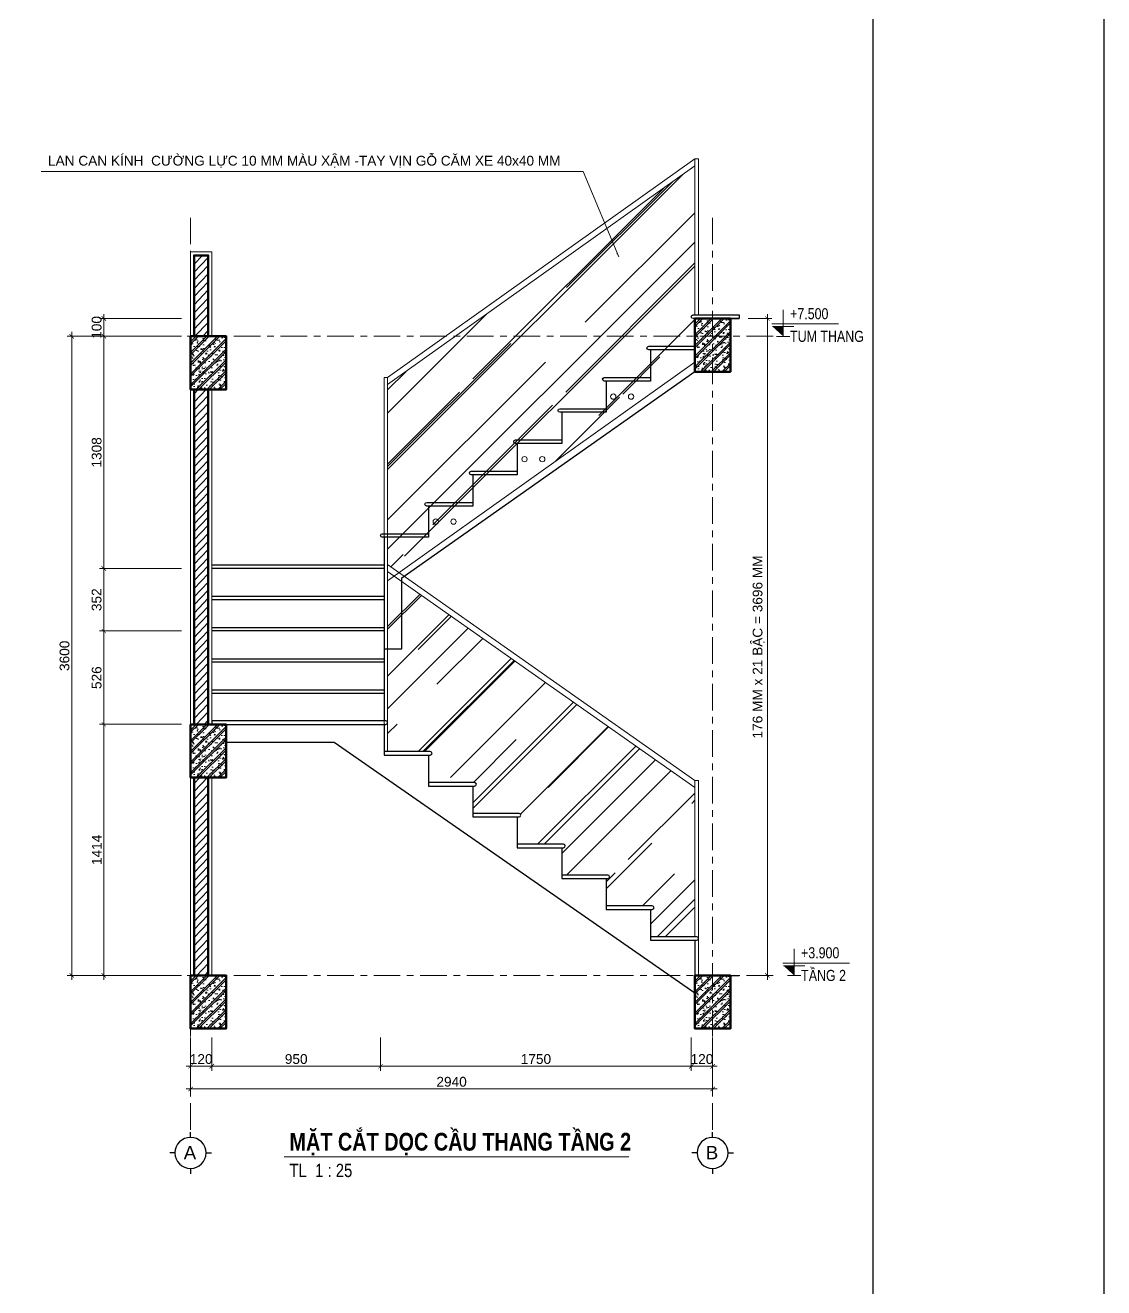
# Model space of a CAD drawing. Header units: millimetres. Extents: x 0 to 84000, y -29700 to 363007.
# Drawn here: x 59707 to 84000, y 119482 to 147928 of the extents above; entities that cross this region are included whole.
import ezdxf

# ---------------------------------------------------------------- set-up
doc = ezdxf.new("R2010")
doc.units = ezdxf.units.MM
doc.linetypes.add('Grid Line', pattern=[10.5, 6, -1.5, 1.5, -1.5])
for name, color, linetype, lineweight in [('- Blur line', 8, 'Continuous', 13), ('- Border', 7, 'Continuous', 25), ('- Color 251', 251, 'Continuous', 13), ('- Column', 1, 'Continuous', 50), ('- Dims', 8, 'Continuous', 13), ('- Hatch', 251, 'Continuous', 13), ('- Note', 9, 'Continuous', 13), ('- Text thin', 3, 'Continuous', 25), ('- Wall', 1, 'Continuous', 50), ('A-FLOR-LEVL', 51, 'Continuous', 13), ('A-GLAZ', 151, 'Continuous', 18), ('G-ANNO-TTLB', 6, 'Continuous', 13), ('S-GRID', 1, 'Continuous', 13), ('S-GRID-IDEN', 1, 'Continuous', 25)]:
    doc.layers.add(name, color=color, linetype=linetype, lineweight=lineweight)
doc.layers.add('G-ANNO-NPLT', color=191, linetype='Continuous', plot=False)
doc.styles.add('Arial', font='arial.ttf')
doc.styles.add('Arial_1', font='arial.ttf', dxfattribs={"width": 0.8, "height": 125})
doc.styles.add('Arial_2', font='arial.ttf', dxfattribs={"width": 0.8, "height": 125})
doc.styles.add('Arial_4', font='arial.ttf', dxfattribs={"width": 0.8, "height": 3})
doc.styles.add('Arial_B_4', font='arialbd.ttf', dxfattribs={"width": 0.8, "height": 4})
doc.styles.add('R-Arial', font='arial.ttf')
doc.dimstyles.new('SC-25-100', dxfattribs={"dimtxt": 220, "dimasz": 100, "dimexe": 100, "dimexo": 200, "dimgap": 50, "dimtad": 1, "dimdec": 0, "dimlfac": 0.25, "dimzin": 0, "dimdsep": 46, "dimtxsty": 'R-Arial', "dimblk": 'ARCHTICK', "dimcen": 0.5, "dimdle": 100, "dimclrd": 256, "dimclre": 256, "dimclrt": 4, "dimadec": 0, "dimazin": 0, "dimtfac": 1, "dimtdec": 0, "dimtix": 1, "dimtmove": 0, "dimatfit": 3, "dimfxl": 1, "dimtolj": 1, "dimtzin": 0, "dimlwd": -1, "dimlwe": -1, "dimarcsym": 0})

# ---------------------------------------------------------------- blocks, each defined once
blk = doc.blocks.new('_ArchTick')
at = {"color": 0, "linetype": 'ByBlock', "const_width": 0.15}
blk.add_lwpolyline([(-0.5, -0.5), (0.5, 0.5)], dxfattribs=at)
blk = doc.blocks.new('*D395')
at = {"layer": '- Dims', "ltscale": 100, "transparency": 16777216}
for p, q in [((63230, 140920), (60654, 140920)), ((60754, 141020), (60754, 126420)), ((63230, 126520), (60654, 126520))]:
    blk.add_line(p, q, dxfattribs=at)
at = {"layer": 'Defpoints', "color": 0, "ltscale": 100, "transparency": 16777216}
for p in [(63430, 140920), (60754, 126520), (63430, 126520)]:
    blk.add_point(p, dxfattribs=at)
at = {"layer": '- Dims', "ltscale": 100, "transparency": 16777216, "xscale": 100, "yscale": 100, "zscale": 100}
for p, rotation in [((60754, 140920), 90), ((60754, 126520), 270)]:
    blk.add_blockref('_ArchTick', p, dxfattribs=dict(at, rotation=rotation))
at = {"layer": '- Dims', "color": 4, "ltscale": 100, "transparency": 16777216, "insert": (60592, 133720), "char_height": 220, "attachment_point": 5, "rotation": 90, "style": 'R-Arial'}
blk.add_mtext('\\A1;3600', dxfattribs=at)
blk = doc.blocks.new('Level - PVI_Level Head-1669212-CD_MẶT ĐỨNG TRỤC C-A')
at = {"layer": 'A-FLOR-LEVL'}
blk.add_hatch(color=256, dxfattribs=at).paths.add_polyline_path([(5080, -618), (4960, -508), (5080, -508)])
for p, q in [((5080, -618), (5080, -318)), ((4954, -478), (5704, -478)), ((4960, -508), (5200, -508)), ((5005, -618), (5155, -618))]:
    blk.add_line(p, q, dxfattribs=at)
blk = doc.blocks.new('*D398')
at = {"layer": '- Dims', "ltscale": 100, "transparency": 16777216}
for p, q in [((61477, 126420), (61477, 132277)), ((63230, 132177), (61377, 132177)), ((63230, 126520), (61377, 126520))]:
    blk.add_line(p, q, dxfattribs=at)
at = {"layer": 'Defpoints', "color": 0, "ltscale": 100, "transparency": 16777216}
for p in [(61477, 132177), (63430, 132177), (63430, 126520)]:
    blk.add_point(p, dxfattribs=at)
at = {"layer": '- Dims', "ltscale": 100, "transparency": 16777216, "xscale": 100, "yscale": 100, "zscale": 100}
for p, rotation in [((61477, 132177), 90), ((61477, 126520), 270)]:
    blk.add_blockref('_ArchTick', p, dxfattribs=dict(at, rotation=rotation))
at = {"layer": '- Dims', "color": 4, "ltscale": 100, "transparency": 16777216, "insert": (61317, 129348), "char_height": 220, "attachment_point": 5, "rotation": 90, "style": 'R-Arial'}
blk.add_mtext('\\A1;1414', dxfattribs=at)
blk = doc.blocks.new('*D399')
at = {"layer": '- Dims', "ltscale": 100, "transparency": 16777216}
for p, q in [((63230, 134280), (61377, 134280)), ((61477, 132077), (61477, 134380)), ((63230, 132177), (61377, 132177))]:
    blk.add_line(p, q, dxfattribs=at)
at = {"layer": 'Defpoints', "color": 0, "ltscale": 100, "transparency": 16777216}
for p in [(61477, 134280), (63430, 134280), (63430, 132177)]:
    blk.add_point(p, dxfattribs=at)
at = {"layer": '- Dims', "ltscale": 100, "transparency": 16777216, "xscale": 100, "yscale": 100, "zscale": 100}
for p, rotation in [((61477, 134280), 90), ((61477, 132177), 270)]:
    blk.add_blockref('_ArchTick', p, dxfattribs=dict(at, rotation=rotation))
at = {"layer": '- Dims', "color": 4, "ltscale": 100, "transparency": 16777216, "insert": (61315, 133228), "char_height": 220, "attachment_point": 5, "rotation": 90, "style": 'R-Arial'}
blk.add_mtext('\\A1;526', dxfattribs=at)
blk = doc.blocks.new('*D400')
at = {"layer": '- Dims', "ltscale": 100, "transparency": 16777216}
for p, q in [((61477, 134180), (61477, 135788)), ((63230, 135688), (61377, 135688)), ((63230, 134280), (61377, 134280))]:
    blk.add_line(p, q, dxfattribs=at)
at = {"layer": 'Defpoints', "color": 0, "ltscale": 100, "transparency": 16777216}
for p in [(61477, 135688), (63430, 135688), (63430, 134280)]:
    blk.add_point(p, dxfattribs=at)
at = {"layer": '- Dims', "ltscale": 100, "transparency": 16777216, "xscale": 100, "yscale": 100, "zscale": 100}
for p, rotation in [((61477, 135688), 90), ((61477, 134280), 270)]:
    blk.add_blockref('_ArchTick', p, dxfattribs=dict(at, rotation=rotation))
at = {"layer": '- Dims', "color": 4, "ltscale": 100, "transparency": 16777216, "insert": (61315, 134984), "char_height": 220, "attachment_point": 5, "rotation": 90, "style": 'R-Arial'}
blk.add_mtext('\\A1;352', dxfattribs=at)
blk = doc.blocks.new('*D396')
at = {"layer": '- Dims', "ltscale": 100, "transparency": 16777216}
for p, q in [((63230, 140920), (61377, 140920)), ((61477, 135588), (61477, 141020)), ((63230, 135688), (61377, 135688))]:
    blk.add_line(p, q, dxfattribs=at)
at = {"layer": 'Defpoints', "color": 0, "ltscale": 100, "transparency": 16777216}
for p in [(61477, 140920), (63430, 140920), (63430, 135688)]:
    blk.add_point(p, dxfattribs=at)
at = {"layer": '- Dims', "ltscale": 100, "transparency": 16777216, "xscale": 100, "yscale": 100, "zscale": 100}
for p, rotation in [((61477, 140920), 90), ((61477, 135688), 270)]:
    blk.add_blockref('_ArchTick', p, dxfattribs=dict(at, rotation=rotation))
at = {"layer": '- Dims', "color": 4, "ltscale": 100, "transparency": 16777216, "insert": (61315, 138304), "char_height": 220, "attachment_point": 5, "rotation": 90, "style": 'R-Arial'}
blk.add_mtext('\\A1;1308', dxfattribs=at)
blk = doc.blocks.new('*D397')
at = {"layer": '- Dims', "ltscale": 100, "transparency": 16777216}
for p, q in [((76423, 141420), (76423, 126420)), ((75990, 141320), (76523, 141320)), ((75990, 126520), (76523, 126520))]:
    blk.add_line(p, q, dxfattribs=at)
at = {"layer": 'Defpoints', "color": 0, "ltscale": 100, "transparency": 16777216}
for p in [(75790, 141320), (75790, 126520), (76423, 126520)]:
    blk.add_point(p, dxfattribs=at)
at = {"layer": '- Dims', "ltscale": 100, "transparency": 16777216, "xscale": 100, "yscale": 100, "zscale": 100}
for p, rotation in [((76423, 141320), 90), ((76423, 126520), 270)]:
    blk.add_blockref('_ArchTick', p, dxfattribs=dict(at, rotation=rotation))
at = {"layer": '- Dims', "color": 4, "ltscale": 100, "transparency": 16777216, "insert": (76226, 133920), "char_height": 220, "attachment_point": 5, "rotation": 90, "style": 'R-Arial'}
blk.add_mtext('\\A1;176 MM x 21 BẬC = 3696 MM', dxfattribs=at)
blk = doc.blocks.new('*D392')
at = {"layer": '- Dims', "ltscale": 100, "transparency": 16777216}
for p, q in [((63430, 125120), (63430, 124372)), ((63910, 125120), (63910, 124372)), ((63430, 124472), (63330, 124472)), ((63430, 124472), (63910, 124472)), ((63910, 124472), (64010, 124472))]:
    blk.add_line(p, q, dxfattribs=at)
at = {"layer": 'Defpoints', "color": 0, "ltscale": 100, "transparency": 16777216}
for p in [(63430, 125320), (63910, 125320), (63910, 124472)]:
    blk.add_point(p, dxfattribs=at)
at = {"layer": '- Dims', "ltscale": 100, "transparency": 16777216, "xscale": 100, "yscale": 100, "zscale": 100}
blk.add_blockref('_ArchTick', (63430, 124472), dxfattribs=at)
at = {"layer": '- Dims', "ltscale": 100, "transparency": 16777216, "xscale": 100, "yscale": 100, "zscale": 100, "rotation": 180}
blk.add_blockref('_ArchTick', (63910, 124472), dxfattribs=at)
at = {"layer": '- Dims', "color": 4, "ltscale": 100, "transparency": 16777216, "insert": (63670, 124634), "char_height": 220, "attachment_point": 5, "style": 'R-Arial'}
blk.add_mtext('\\A1;120', dxfattribs=at)
blk = doc.blocks.new('*D393')
at = {"layer": '- Dims', "ltscale": 100, "transparency": 16777216}
for p, q in [((63910, 125120), (63910, 124372)), ((67710, 125120), (67710, 124372)), ((63810, 124472), (67810, 124472))]:
    blk.add_line(p, q, dxfattribs=at)
at = {"layer": 'Defpoints', "color": 0, "ltscale": 100, "transparency": 16777216}
for p in [(63910, 125320), (67710, 125320), (67710, 124472)]:
    blk.add_point(p, dxfattribs=at)
at = {"layer": '- Dims', "ltscale": 100, "transparency": 16777216, "xscale": 100, "yscale": 100, "zscale": 100, "rotation": 180}
blk.add_blockref('_ArchTick', (63910, 124472), dxfattribs=at)
at = {"layer": '- Dims', "ltscale": 100, "transparency": 16777216, "xscale": 100, "yscale": 100, "zscale": 100}
blk.add_blockref('_ArchTick', (67710, 124472), dxfattribs=at)
at = {"layer": '- Dims', "color": 4, "ltscale": 100, "transparency": 16777216, "insert": (65810, 124634), "char_height": 220, "attachment_point": 5, "style": 'R-Arial'}
blk.add_mtext('\\A1;950', dxfattribs=at)
blk = doc.blocks.new('*D394')
at = {"layer": '- Dims', "ltscale": 100, "transparency": 16777216}
for p, q in [((67710, 125120), (67710, 124372)), ((74710, 125120), (74710, 124372)), ((67610, 124472), (74810, 124472))]:
    blk.add_line(p, q, dxfattribs=at)
at = {"layer": 'Defpoints', "color": 0, "ltscale": 100, "transparency": 16777216}
for p in [(67710, 125320), (74710, 125320), (74710, 124472)]:
    blk.add_point(p, dxfattribs=at)
at = {"layer": '- Dims', "ltscale": 100, "transparency": 16777216, "xscale": 100, "yscale": 100, "zscale": 100, "rotation": 180}
blk.add_blockref('_ArchTick', (67710, 124472), dxfattribs=at)
at = {"layer": '- Dims', "ltscale": 100, "transparency": 16777216, "xscale": 100, "yscale": 100, "zscale": 100}
blk.add_blockref('_ArchTick', (74710, 124472), dxfattribs=at)
at = {"layer": '- Dims', "color": 4, "ltscale": 100, "transparency": 16777216, "insert": (71210, 124634), "char_height": 220, "attachment_point": 5, "style": 'R-Arial'}
blk.add_mtext('\\A1;1750', dxfattribs=at)
blk = doc.blocks.new('*D390')
at = {"layer": '- Dims', "ltscale": 100, "transparency": 16777216}
for p, q in [((63430, 125120), (63430, 123860)), ((75190, 125120), (75190, 123860)), ((63330, 123960), (75290, 123960))]:
    blk.add_line(p, q, dxfattribs=at)
at = {"layer": 'Defpoints', "color": 0, "ltscale": 100, "transparency": 16777216}
for p in [(63430, 125320), (75190, 125320), (75190, 123960)]:
    blk.add_point(p, dxfattribs=at)
at = {"layer": '- Dims', "ltscale": 100, "transparency": 16777216, "xscale": 100, "yscale": 100, "zscale": 100, "rotation": 180}
blk.add_blockref('_ArchTick', (63430, 123960), dxfattribs=at)
at = {"layer": '- Dims', "ltscale": 100, "transparency": 16777216, "xscale": 100, "yscale": 100, "zscale": 100}
blk.add_blockref('_ArchTick', (75190, 123960), dxfattribs=at)
at = {"layer": '- Dims', "color": 4, "ltscale": 100, "transparency": 16777216, "insert": (69310, 124122), "char_height": 220, "attachment_point": 5, "style": 'R-Arial'}
blk.add_mtext('\\A1;2940', dxfattribs=at)
blk = doc.blocks.new('*D391')
at = {"layer": '- Dims', "ltscale": 100, "transparency": 16777216}
for p, q in [((74710, 125120), (74710, 124372)), ((75190, 124849), (75190, 124372)), ((74710, 124472), (74610, 124472)), ((74710, 124472), (75190, 124472)), ((75190, 124472), (75290, 124472))]:
    blk.add_line(p, q, dxfattribs=at)
at = {"layer": 'Defpoints', "color": 0, "ltscale": 100, "transparency": 16777216}
for p in [(74710, 125320), (75190, 125049), (75190, 124472)]:
    blk.add_point(p, dxfattribs=at)
at = {"layer": '- Dims', "ltscale": 100, "transparency": 16777216, "xscale": 100, "yscale": 100, "zscale": 100}
blk.add_blockref('_ArchTick', (74710, 124472), dxfattribs=at)
at = {"layer": '- Dims', "ltscale": 100, "transparency": 16777216, "xscale": 100, "yscale": 100, "zscale": 100, "rotation": 180}
blk.add_blockref('_ArchTick', (75190, 124472), dxfattribs=at)
at = {"layer": '- Dims', "color": 4, "ltscale": 100, "transparency": 16777216, "insert": (74950, 124634), "char_height": 220, "attachment_point": 5, "style": 'R-Arial'}
blk.add_mtext('\\A1;120', dxfattribs=at)
blk = doc.blocks.new('Grid - Gird_A3-A4-1669209-CD_MẶT ĐỨNG TRỤC C-A')
at = {"layer": 'S-GRID-IDEN'}
for p, q in [((-3520, -1552), (-3520, -1492)), ((-3695, -1727), (-3755, -1727)), ((-3345, -1727), (-3285, -1727)), ((-3520, -1902), (-3520, -1962))]:
    blk.add_line(p, q, dxfattribs=at)
blk.add_circle((-3520, -1727), 175, dxfattribs=at)
blk = doc.blocks.new('*D424')
at = {"layer": '- Dims', "ltscale": 100, "transparency": 16777216}
for p, q in [((61477, 141320), (61477, 141420)), ((63230, 141320), (61377, 141320)), ((61477, 140920), (61477, 141320)), ((63230, 140920), (61377, 140920)), ((61477, 140920), (61477, 140820))]:
    blk.add_line(p, q, dxfattribs=at)
at = {"layer": 'Defpoints', "color": 0, "ltscale": 100, "transparency": 16777216}
for p in [(61477, 141320), (63430, 141320), (63430, 140920)]:
    blk.add_point(p, dxfattribs=at)
at = {"layer": '- Dims', "ltscale": 100, "transparency": 16777216, "xscale": 100, "yscale": 100, "zscale": 100}
for p, rotation in [((61477, 141320), 270), ((61477, 140920), 90)]:
    blk.add_blockref('_ArchTick', p, dxfattribs=dict(at, rotation=rotation))
at = {"layer": '- Dims', "color": 4, "ltscale": 100, "transparency": 16777216, "insert": (61315, 141120), "char_height": 220, "attachment_point": 5, "rotation": 90, "style": 'R-Arial'}
blk.add_mtext('\\A1;100', dxfattribs=at)

msp = doc.modelspace()

# ---------------------------------------------------------------- hatches: boundary and pattern name
at = {"layer": '- Blur line'}
h = msp.add_hatch(dxfattribs=at)
h.set_pattern_fill('CHAU-02', color=256, scale=40, angle=270, style=0, pattern_type=2)
h.set_pattern_definition([(320, (2247253.86, -241008.12), (-25.100854, -286.904073), [30, -330]), (265, (2247253.86, -241008.12), (300.876853, 55.500533), [24, -264]), (10.4514, (2247251.77, -241032.03), (275.775817, -231.403753), [25.496076, -280.456845]), (316.1842, (2247333.86, -241008.12), (-66.207606, -426.89642), [45, -495]), (6.6356, (2247328.34, -241043.7), (389.64715, -373.86508), [38.244115, -420.6852]), (261.1842, (2247333.86, -241008.1), (389.64744, -373.86478), [36, -396]), (291, (2247313.86, -241048.12), (-161.047556, -238.76282), [30, -330]), (136, (2247313.86, -241048.12), (-146.215924, -268.75285), [24, -264]), (341.4514, (2247300.44, -241068.02), (129.0122, -336.08905), [25.496076, -280.456845]), (337.5, (2247253.86, -241008.12), (117.7497847, 62.3664733), [0, -260.8, 0, -268, 0, -265]), (274.5, (2247253.86, -241008.12), (152.041275, -113.34037), [0, -152.8, 0, -254.8, 0, -101]), (237.5, (2247253.86, -240918.92), (-9.0219487, -213.5289745), [0, -100, 0, -312, 0, -414]), (227.5, (2247253.86, -240878.92), (40.041993, -233.274468), [0, -130, 0, -207.2, 0, -294]), (225, (2247253.86, -241008.12), (120.208153, -120.208153), []), (225, (2247302.86, -241008.12), (120.208153, -120.208153), [])])
h.paths.add_polyline_path([(75589.8, 140119.8), (74789.8, 140119.8), (74789.8, 141319.8), (75589.8, 141319.8)])
h = msp.add_hatch(dxfattribs=at)
h.set_pattern_fill('CHAU-02', color=256, scale=40, angle=270, style=0, pattern_type=2)
h.set_pattern_definition([(320, (2235893.86, -241408.12), (-25.100854, -286.904073), [30, -330]), (265, (2235893.86, -241408.12), (300.876853, 55.500533), [24, -264]), (10.4514, (2235891.77, -241432.03), (275.775817, -231.403753), [25.496076, -280.456845]), (316.1842, (2235973.86, -241408.12), (-66.207606, -426.89642), [45, -495]), (6.6356, (2235968.34, -241443.7), (389.64715, -373.86508), [38.244115, -420.6852]), (261.1842, (2235973.86, -241408.1), (389.64744, -373.86478), [36, -396]), (291, (2235953.86, -241448.12), (-161.047556, -238.76282), [30, -330]), (136, (2235953.86, -241448.12), (-146.215924, -268.75285), [24, -264]), (341.4514, (2235940.44, -241468.02), (129.0122, -336.08905), [25.496076, -280.456845]), (337.5, (2235893.86, -241408.12), (117.7497847, 62.3664733), [0, -260.8, 0, -268, 0, -265]), (274.5, (2235893.86, -241408.12), (152.041275, -113.34037), [0, -152.8, 0, -254.8, 0, -101]), (237.5, (2235893.86, -241318.92), (-9.0219487, -213.5289745), [0, -100, 0, -312, 0, -414]), (227.5, (2235893.86, -241278.92), (40.041993, -233.274468), [0, -130, 0, -207.2, 0, -294]), (225, (2235893.86, -241408.12), (120.208153, -120.208153), []), (225, (2235942.86, -241408.12), (120.208153, -120.208153), [])])
h.paths.add_polyline_path([(64229.8, 139719.8), (63429.8, 139719.8), (63429.8, 140919.8), (64229.8, 140919.8)])
h = msp.add_hatch(dxfattribs=at)
h.set_pattern_fill('CHAU-02', color=256, scale=40, angle=270, style=0, pattern_type=2)
h.set_pattern_definition([(320, (2235893.86, -250151.27), (-25.100854, -286.904073), [30, -330]), (265, (2235893.86, -250151.27), (300.876853, 55.500533), [24, -264]), (10.4514, (2235891.77, -250175.18), (275.775817, -231.403753), [25.496076, -280.456845]), (316.1842, (2235973.86, -250151.27), (-66.207606, -426.89642), [45, -495]), (6.6356, (2235968.34, -250186.85), (389.64715, -373.86508), [38.244115, -420.6852]), (261.1842, (2235973.86, -250151.27), (389.64744, -373.86478), [36, -396]), (291, (2235953.86, -250191.27), (-161.047556, -238.76282), [30, -330]), (136, (2235953.86, -250191.27), (-146.215924, -268.75285), [24, -264]), (341.4514, (2235940.44, -250211.17), (129.0122, -336.08905), [25.496076, -280.456845]), (337.5, (2235893.86, -250151.27), (117.7497847, 62.3664733), [0, -260.8, 0, -268, 0, -265]), (274.5, (2235893.86, -250151.27), (152.041275, -113.34037), [0, -152.8, 0, -254.8, 0, -101]), (237.5, (2235893.86, -250062.07), (-9.0219487, -213.5289745), [0, -100, 0, -312, 0, -414]), (227.5, (2235893.86, -250022.07), (40.041993, -233.274468), [0, -130, 0, -207.2, 0, -294]), (225, (2235893.86, -250151.27), (120.208153, -120.208153), []), (225, (2235942.86, -250151.27), (120.208153, -120.208153), [])])
h.paths.add_polyline_path([(64229.8, 130976.6), (63429.8, 130976.6), (63429.8, 132176.6), (64229.8, 132176.6)])
h = msp.add_hatch(dxfattribs=at)
h.set_pattern_fill('CHAU-02', color=256, scale=40, angle=270, style=0, pattern_type=2)
h.set_pattern_definition([(320, (2235893.86, -255808.12), (-25.100854, -286.904073), [30, -330]), (265, (2235893.86, -255808.12), (300.876853, 55.500533), [24, -264]), (10.4514, (2235891.77, -255832.03), (275.775817, -231.403753), [25.496076, -280.456845]), (316.1842, (2235973.86, -255808.12), (-66.207606, -426.89642), [45, -495]), (6.6356, (2235968.34, -255843.7), (389.64715, -373.86508), [38.244115, -420.6852]), (261.1842, (2235973.86, -255808.1), (389.64744, -373.86478), [36, -396]), (291, (2235953.86, -255848.12), (-161.047556, -238.76282), [30, -330]), (136, (2235953.86, -255848.12), (-146.215924, -268.75285), [24, -264]), (341.4514, (2235940.44, -255868.02), (129.0122, -336.08905), [25.496076, -280.456845]), (337.5, (2235893.86, -255808.12), (117.7497847, 62.3664733), [0, -260.8, 0, -268, 0, -265]), (274.5, (2235893.86, -255808.12), (152.041275, -113.34037), [0, -152.8, 0, -254.8, 0, -101]), (237.5, (2235893.86, -255718.92), (-9.0219487, -213.5289745), [0, -100, 0, -312, 0, -414]), (227.5, (2235893.86, -255678.92), (40.041993, -233.274468), [0, -130, 0, -207.2, 0, -294]), (225, (2235893.86, -255808.12), (120.208153, -120.208153), []), (225, (2235942.86, -255808.12), (120.208153, -120.208153), [])])
h.paths.add_polyline_path([(64229.8, 125319.8), (63429.8, 125319.8), (63429.8, 126519.8), (64229.8, 126519.8)])
h = msp.add_hatch(dxfattribs=at)
h.set_pattern_fill('CHAU-02', color=256, scale=40, angle=270, style=0, pattern_type=2)
h.set_pattern_definition([(320, (2247253.86, -255808.12), (-25.100854, -286.904073), [30, -330]), (265, (2247253.86, -255808.12), (300.876853, 55.500533), [24, -264]), (10.4514, (2247251.77, -255832.03), (275.775817, -231.403753), [25.496076, -280.456845]), (316.1842, (2247333.86, -255808.12), (-66.207606, -426.89642), [45, -495]), (6.6356, (2247328.34, -255843.7), (389.64715, -373.86508), [38.244115, -420.6852]), (261.1842, (2247333.86, -255808.1), (389.64744, -373.86478), [36, -396]), (291, (2247313.86, -255848.12), (-161.047556, -238.76282), [30, -330]), (136, (2247313.86, -255848.12), (-146.215924, -268.75285), [24, -264]), (341.4514, (2247300.44, -255868.02), (129.0122, -336.08905), [25.496076, -280.456845]), (337.5, (2247253.86, -255808.12), (117.7497847, 62.3664733), [0, -260.8, 0, -268, 0, -265]), (274.5, (2247253.86, -255808.12), (152.041275, -113.34037), [0, -152.8, 0, -254.8, 0, -101]), (237.5, (2247253.86, -255718.92), (-9.0219487, -213.5289745), [0, -100, 0, -312, 0, -414]), (227.5, (2247253.86, -255678.92), (40.041993, -233.274468), [0, -130, 0, -207.2, 0, -294]), (225, (2247253.86, -255808.12), (120.208153, -120.208153), []), (225, (2247302.86, -255808.12), (120.208153, -120.208153), [])])
h.paths.add_polyline_path([(75589.8, 125319.8), (74789.8, 125319.8), (74789.8, 126519.8), (75589.8, 126519.8)])
at = {"layer": '- Dims'}
h = msp.add_hatch(dxfattribs=at)
h.set_pattern_fill('AR-RROOF', color=256, scale=50, angle=45)
h.paths.add_polyline_path([(74789.8, 140340.2), (74789.8, 144759.8), (67869.8, 139831.8), (67869.8, 135776.6), (68127.3, 135595.6)])
h.paths.add_polyline_path([(73212.7, 139559.8, -1), (73092.7, 139559.8, -1)], flags=16)
h.paths.add_polyline_path([(71212.7, 138151.8, -1), (71092.7, 138151.8, -1)], flags=16)
h.paths.add_polyline_path([(69212.7, 136743.8, -1), (69092.7, 136743.8, -1)], flags=16)
h.paths.add_polyline_path([(71486.9, 129052.8, -1), (71366.9, 129052.8, -1)], flags=16)
h.paths.add_polyline_path([(73486.9, 127662.5, -1), (73366.9, 127662.5, -1)], flags=16)
h.paths.add_polyline_path([(74789.8, 126519.8), (74547.8, 126519.8), (74789.8, 126349.6)])
edge = h.paths.add_edge_path()
edge.add_line((71789.8, 128780.8), (72829.8, 128780.8))
edge.add_arc((72829.8, 128740.8), 40, -90, 90, ccw=False)
edge.add_line((72829.8, 128700.8), (72789.8, 128700.8))
edge.add_line((72789.8, 128700.8), (72789.8, 128085.7))
edge.add_line((72789.8, 128085.7), (73829.8, 128085.7))
edge.add_arc((73829.8, 128045.7), 40, -90, 90, ccw=False)
edge.add_line((73829.8, 128005.7), (73789.8, 128005.7))
edge.add_line((73789.8, 128005.7), (73789.8, 127390.5))
edge.add_line((73789.8, 127390.5), (74789.8, 127390.5))
edge.add_line((74789.8, 127390.5), (74789.8, 130750.5))
edge.add_line((74789.8, 130750.5), (68014.2, 135515.1))
edge.add_line((68014.2, 135515.1), (67869.8, 135412.2))
edge.add_line((67869.8, 135412.2), (67869.8, 131561.5))
edge.add_line((67869.8, 131561.5), (68829.8, 131561.5))
edge.add_arc((68829.8, 131521.5), 40, -90, 90, ccw=False)
edge.add_line((68829.8, 131481.5), (68789.8, 131481.5))
edge.add_line((68789.8, 131481.5), (68789.8, 130866.3))
edge.add_line((68789.8, 130866.3), (69829.8, 130866.3))
edge.add_arc((69829.8, 130826.3), 40, -90, 90, ccw=False)
edge.add_line((69829.8, 130786.3), (69789.8, 130786.3))
edge.add_line((69789.8, 130786.3), (69789.8, 130171.2))
edge.add_line((69789.8, 130171.2), (70829.8, 130171.2))
edge.add_arc((70829.8, 130131.2), 40, -90, 90, ccw=False)
edge.add_line((70829.8, 130091.2), (70789.8, 130091.2))
edge.add_line((70789.8, 130091.2), (70789.8, 129476))
edge.add_line((70789.8, 129476), (71829.8, 129476))
edge.add_arc((71829.8, 129436), 40, -90, 90, ccw=False)
edge.add_line((71829.8, 129396), (71789.8, 129396))
edge.add_line((71789.8, 129396), (71789.8, 128780.8))
at = {"layer": '- Hatch', "ltscale": 100}
h = msp.add_hatch(dxfattribs=at)
h.set_pattern_fill('ANSI31', color=256, scale=40, angle=1)
h.set_pattern_definition([(46, (7e-12, -29257.61), (-91.356155, 88.22161), [])])
h.paths.add_polyline_path([(63829.8, 130976.6), (63509.8, 130976.6), (63509.8, 126519.8), (63829.8, 126519.8)])
h.paths.add_polyline_path([(63509.8, 140919.8), (63829.8, 140919.8), (63829.8, 142740.3), (63509.8, 142740.3)])
h.paths.add_polyline_path([(63829.8, 139719.8), (63509.8, 139719.8), (63509.8, 132176.6), (63829.8, 132176.6)])

# ---------------------------------------------------------------- linework, layer by layer
at = {"layer": '- Border', "ltscale": 100}
msp.add_line((67789.8, 135687.8), (67789.8, 132256.6), dxfattribs=at)
for points in [[(74749.8, 141319.8, -1), (74749.8, 141399.8), (75789.8, 141399.8), (75789.8, 141319.8)], [(73749.8, 140615.8, -1), (73749.8, 140695.8), (74789.8, 140695.8), (74789.8, 140615.8)], [(72749.8, 139911.8, -1), (72749.8, 139991.8), (73789.8, 139991.8), (73789.8, 139911.8)], [(71749.8, 139207.8, -1), (71749.8, 139287.8), (72789.8, 139287.8), (72789.8, 139207.8)], [(70749.8, 138503.8, -1), (70749.8, 138583.8), (71789.8, 138583.8), (71789.8, 138503.8)], [(69749.8, 137799.8, -1), (69749.8, 137879.8), (70789.8, 137879.8), (70789.8, 137799.8)], [(68749.8, 137095.8, -1), (68749.8, 137175.8), (69789.8, 137175.8), (69789.8, 137095.8)], [(67749.8, 136391.8, -1), (67749.8, 136471.8), (68789.8, 136471.8), (68789.8, 136391.8)], [(67829.8, 132176.6, 1), (67829.8, 132256.6), (63909.8, 132256.6), (63909.8, 132176.6)], [(68829.8, 131481.5, 1), (68829.8, 131561.5), (67789.8, 131561.5), (67789.8, 131481.5)], [(69829.8, 130786.3, 1), (69829.8, 130866.3), (68789.8, 130866.3), (68789.8, 130786.3)], [(70829.8, 130091.2, 1), (70829.8, 130171.2), (69789.8, 130171.2), (69789.8, 130091.2)], [(71829.8, 129396, 1), (71829.8, 129476), (70789.8, 129476), (70789.8, 129396)], [(72829.8, 128700.8, 1), (72829.8, 128780.8), (71789.8, 128780.8), (71789.8, 128700.8)], [(73829.8, 128005.7, 1), (73829.8, 128085.7), (72789.8, 128085.7), (72789.8, 128005.7)], [(74829.8, 127310.5, 1), (74829.8, 127390.5), (73789.8, 127390.5), (73789.8, 127310.5)]]:
    msp.add_lwpolyline(points, format="xyb", close=True, dxfattribs=at)
for points in [[(74789.8, 141319.8), (74789.8, 140615.8), (73789.8, 140615.8)], [(74789.8, 141319.8), (75789.8, 141319.8)], [(75589.8, 140919.8), (75589.8, 141319.8), (75789.8, 141319.8)], [(73789.8, 140615.8), (73789.8, 139911.8), (72789.8, 139911.8)], [(67789.8, 133879.8), (68189.8, 133879.8), (68189.8, 135480.2), (74789.8, 140126.6)], [(72789.8, 139911.8), (72789.8, 139207.8), (71789.8, 139207.8)], [(71789.8, 139207.8), (71789.8, 138503.8), (70789.8, 138503.8)], [(70789.8, 138503.8), (70789.8, 137799.8), (69789.8, 137799.8)], [(69789.8, 137799.8), (69789.8, 137095.8), (68789.8, 137095.8)], [(68789.8, 137095.8), (68789.8, 136391.8), (67789.8, 136391.8)], [(67789.8, 136391.8), (67789.8, 135687.8), (63909.8, 135687.8)], [(63909.8, 135767.8), (67789.8, 135767.8), (67789.8, 135687.8), (63909.8, 135687.8)], [(63909.8, 135063.8), (67789.8, 135063.8), (67789.8, 134983.8), (63909.8, 134983.8)], [(63909.8, 134359.8), (67789.8, 134359.8), (67789.8, 134279.8), (63909.8, 134279.8)], [(63909.8, 133655.8), (67789.8, 133655.8), (67789.8, 133575.8), (63909.8, 133575.8)], [(63909.8, 132951.8), (67789.8, 132951.8), (67789.8, 132871.8), (63909.8, 132871.8)], [(67789.8, 132185.5), (67789.8, 131481.5), (68789.8, 131481.5)], [(64201.4, 131776.6), (66664.4, 131776.6), (74789.8, 126128.2)], [(68789.8, 131490.3), (68789.8, 130786.3), (69789.8, 130786.3)], [(69789.8, 130786.3), (69789.8, 130091.2), (70789.8, 130091.2)], [(70789.8, 130091.2), (70789.8, 129396), (71789.8, 129396)], [(71789.8, 129396), (71789.8, 128700.8), (72789.8, 128700.8)], [(72789.8, 128709.7), (72789.8, 128005.7), (73789.8, 128005.7)], [(73789.8, 128014.5), (73789.8, 127310.5), (74789.8, 127310.5)], [(74789.8, 127310.5), (74789.8, 126519.8), (75789.8, 126519.8)]]:
    msp.add_lwpolyline(points, dxfattribs=at)
at = {"layer": '- Color 251', "ltscale": 100}
for points in [[(63909.8, 140919.8), (63909.8, 142660.3)], [(63909.8, 132176.6), (63909.8, 139719.8)], [(63909.8, 128870.2), (63909.8, 130976.6)]]:
    msp.add_lwpolyline(points, dxfattribs=at)
at = {"layer": '- Column', "ltscale": 100}
for points in [[(74789.8, 141319.8), (75589.8, 141319.8), (75589.8, 140119.8), (74789.8, 140119.8)], [(63429.8, 140919.8), (64229.8, 140919.8), (64229.8, 139719.8), (63429.8, 139719.8)], [(63429.8, 132176.6), (64229.8, 132176.6), (64229.8, 130976.6), (63429.8, 130976.6)], [(63429.8, 126519.8), (64229.8, 126519.8), (64229.8, 125319.8), (63429.8, 125319.8)], [(74789.8, 126519.8), (75589.8, 126519.8), (75589.8, 125319.8), (74789.8, 125319.8)]]:
    msp.add_lwpolyline(points, close=True, dxfattribs=at)
at = {"layer": '- Dims', "ltscale": 100}
for points in [[(63909.8, 140919.8), (63909.8, 142820.3), (63429.8, 142820.3), (63429.8, 126439.8)], [(63909.8, 132176.6), (63909.8, 139719.8)], [(63909.8, 126519.8), (63909.8, 130976.6)]]:
    msp.add_lwpolyline(points, dxfattribs=at)
at = {"layer": '- Wall', "ltscale": 100}
for points in [[(63829.8, 140919.8), (63829.8, 142740.3), (63509.8, 142740.3), (63509.8, 140919.8)], [(63509.8, 139719.8), (63509.8, 132176.6)], [(63829.8, 132176.6), (63829.8, 139719.8)], [(63509.8, 130976.6), (63509.8, 126519.8), (63829.8, 126519.8), (63829.8, 130976.6)]]:
    msp.add_lwpolyline(points, dxfattribs=at)
at = {"layer": 'A-FLOR-LEVL', "linetype": 'Grid Line', "ltscale": 100}
for points in [[(76555.2, 140919.8), (61215.5, 140919.8)], [(76555.2, 126519.8), (61215.5, 126519.8)]]:
    msp.add_lwpolyline(points, dxfattribs=at)
at = {"layer": 'A-GLAZ', "ltscale": 100}
for points in [[(67869.8, 139991.8), (74789.8, 144919.8)], [(74789.8, 144919.8), (74869.8, 144919.8)], [(74789.8, 141399.8), (74789.8, 144919.8)], [(74869.8, 144919.8), (74869.8, 141399.8)], [(67869.8, 139831.8), (74789.8, 144759.8)], [(67869.8, 139991.8), (67869.8, 135412.2), (74789.8, 140340.2), (74789.8, 141319.8)], [(67789.8, 135391.8), (67789.8, 139991.8)], [(67789.8, 139991.8), (67869.8, 139991.8)], [(67789.8, 131481.5), (67789.8, 135776.6)], [(67869.8, 135776.6), (67869.8, 131561.5)], [(74789.8, 130910.5), (67869.8, 135776.6)], [(74789.8, 130750.5), (67869.8, 135616.6)], [(74789.8, 130910.5), (74869.8, 130910.5)], [(74789.8, 127390.5), (74789.8, 130910.5)], [(74869.8, 130910.5), (74869.8, 126519.8)]]:
    msp.add_lwpolyline(points, dxfattribs=at)
for centre in [(72952.7, 139559.8), (73352.7, 139559.8), (70952.7, 138151.8), (71352.7, 138151.8), (68952.7, 136743.8), (69352.7, 136743.8)]:
    msp.add_circle(centre, 60, dxfattribs=at)
at = {"layer": 'Defpoints'}
msp.add_lwpolyline([(78800, 237600), (78800, 0)], dxfattribs=at)
msp.add_lwpolyline([(84000, 148500), (84000, 118800), (42000, 118800), (42000, 148500)], close=True, dxfattribs=at)
at = {"layer": 'G-ANNO-NPLT', "lineweight": 13}
msp.add_line((65539.6, 122430.9), (73304.8, 122430.9), dxfattribs=at)
at = {"layer": 'S-GRID', "linetype": 'Grid Line', "ltscale": 100}
for points in [[(63429.8, 143591.9), (63429.8, 122991.3)], [(75189.8, 143591.9), (75189.8, 122991.3)]]:
    msp.add_lwpolyline(points, dxfattribs=at)

# ---------------------------------------------------------------- block references
at = {"layer": 'A-FLOR-LEVL', "xscale": 2, "yscale": 2, "zscale": 2}
for p in [(66618.5, 142154.8), (66864.8, 127754.8)]:
    msp.add_blockref('Level - PVI_Level Head-1669212-CD_MẶT ĐỨNG TRỤC C-A', p, dxfattribs=at)
at = {"layer": 'S-GRID-IDEN', "xscale": -2, "yscale": 2, "zscale": 2}
for p in [(56389.8, 125974.3), (68149.8, 125974.3)]:
    msp.add_blockref('Grid - Gird_A3-A4-1669209-CD_MẶT ĐỨNG TRỤC C-A', p, dxfattribs=at)

# ---------------------------------------------------------------- texts
at = {"layer": '- Text thin', "style": 'R-Arial'}
msp.add_text('LAN CAN KÍNH  CƯỜNG LỰC 10 MM MÀU XẬM -TAY VỊN GỖ CĂM XE 40x40 MM', height=220, dxfattribs=at).set_placement((60219.2, 144766))
at = {"layer": 'A-FLOR-LEVL', "char_height": 250, "attachment_point": 1}
for s, insert, width, style in [('+7.500', (76935.6, 141554), 1038.987, 'Arial_1'), ('TUM THANG', (76935.6, 141043.9), 1683.6, 'Arial_1'), ('+3.900', (77181.9, 127154), 1038.987, 'Arial_1'), ('T', (77181.9, 126643.9), 211.645, 'Arial_1'), ('\\fArial|b0|i0|c254|p34|;\\W.8;Ầ', (77356.5, 126643.9), 224.472, 'Arial_2'), ('NG 2', (77541.7, 126643.9), 788.86, 'Arial_1')]:
    msp.add_mtext(s, dxfattribs=dict(at, insert=insert, width=width, style=style))
at = {"layer": 'G-ANNO-TTLB', "attachment_point": 1}
for s, insert, char_height, width, style in [('MẶT CẮT DỌC CẦU THANG TẦNG 2', (65657.8, 122971.7), 400, 8854.798, 'Arial_B_4'), ('TL  1 : 25', (65657.8, 122275.8), 300, 1757.299, 'Arial_4')]:
    msp.add_mtext(s, dxfattribs=dict(at, insert=insert, char_height=char_height, width=width, style=style))
at = {"layer": 'S-GRID-IDEN', "lineweight": 13, "char_height": 300, "attachment_point": 3, "style": 'Arial'}
for s, insert, width in [('A', (63556.5, 122676), 223.227), ('B', (75316.5, 122676), 295.021)]:
    msp.add_mtext(s, dxfattribs=dict(at, insert=insert, width=width))

# ---------------------------------------------------------------- dimensions: what is measured, and where the dimension line sits
at = {"layer": '- Dims', "ltscale": 100}
for base, p1, p2, picture, middle in [((61477.4, 141319.8), (63429.8, 140919.8), (63429.8, 141319.8), '*D424', (61315.1, 141119.8)), ((61477.4, 140919.8), (63429.8, 135687.8), (63429.8, 140919.8), '*D396', (61315, 138303.8)), ((61477.4, 135687.8), (63429.8, 134279.8), (63429.8, 135687.8), '*D400', (61315, 134983.8)), ((61477.4, 134279.8), (63429.8, 132176.6), (63429.8, 134279.8), '*D399', (61315.1, 133228.2))]:
    dim = msp.add_linear_dim(base=base, p1=p1, p2=p2, angle=90, dimstyle='SC-25-100', override={"dimtmove": 1}, dxfattribs=at)
    dim.commit()
    dim.dimension.update_dxf_attribs({"geometry": picture, "text_midpoint": middle})
dim = msp.add_linear_dim(base=(76423.4, 126519.8), p1=(75789.8, 141319.8), p2=(75789.8, 126519.8), angle=90, text='176 MM x 21 BẬC = 3696 MM', dimstyle='SC-25-100', dxfattribs=at)
dim.commit()
dim.dimension.update_dxf_attribs({"geometry": '*D397', "text_midpoint": (76226, 133919.8)})
for base, p1, p2, picture, middle in [((60754.4, 126519.8), (63429.8, 140919.8), (63429.8, 126519.8), '*D395', (60592, 133719.8)), ((61477.4, 132176.6), (63429.8, 126519.8), (63429.8, 132176.6), '*D398', (61317, 129348.2))]:
    dim = msp.add_linear_dim(base=base, p1=p1, p2=p2, angle=90, dimstyle='SC-25-100', dxfattribs=at)
    dim.commit()
    dim.dimension.update_dxf_attribs({"geometry": picture, "text_midpoint": middle})
for base, p2, picture, middle in [((63909.8, 124472.1), (63909.8, 125319.8), '*D392', (63669.8, 124634.4)), ((75189.8, 123960.1), (75189.8, 125319.8), '*D390', (69309.8, 124122.4))]:
    dim = msp.add_linear_dim(base=base, p1=(63429.8, 125319.8), p2=p2, dimstyle='SC-25-100', dxfattribs=at)
    dim.commit()
    dim.dimension.update_dxf_attribs({"geometry": picture, "text_midpoint": middle})
for base, p1, p2, picture, middle in [((67709.8, 124472.1), (63909.8, 125319.8), (67709.8, 125319.8), '*D393', (65809.8, 124634.4)), ((74709.8, 124472.1), (67709.8, 125319.8), (74709.8, 125319.8), '*D394', (71209.8, 124634.4)), ((75189.8, 124472.1), (74709.8, 125319.8), (75189.8, 125049), '*D391', (74949.8, 124634.4))]:
    dim = msp.add_linear_dim(base=base, p1=p1, p2=p2, dimstyle='SC-25-100', override={"dimtmove": 1}, dxfattribs=at)
    dim.commit()
    dim.dimension.update_dxf_attribs({"geometry": picture, "text_midpoint": middle})

# ---------------------------------------------------------------- leaders
at = {"layer": '- Note', "ltscale": 100}
msp.add_leader([(73074, 142708), (72271, 144634), (60063, 144634)], dimstyle='SC-25-100', override={"dimgap": 50, "dimtad": 0}, dxfattribs=at)

doc.saveas('drawing.dxf')
